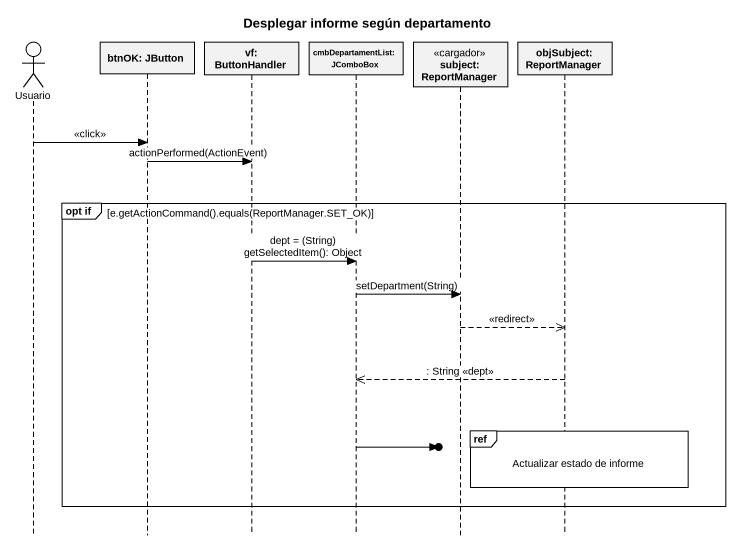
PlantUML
@startuml
title Desplegar informe según departamento
hide footbox
actor Usuario
participant "btnOK: JButton" as btnOK_JButton
participant "vf: ButtonHandler" as vf_ButtonHandler
participant "cmbDepartamentList: JComboBox" as cmbDepartamentList_JComboBox
participant "subject: ReportManager" as subject_ReportManager <<cargador>>
participant "objSubject: ReportManager" as objSubject_ReportManager

Usuario -> btnOK_JButton : <<click>>
btnOK_JButton -> vf_ButtonHandler : actionPerformed(ActionEvent)
group opt if [e.getActionCommand().equals(ReportManager.SET_OK)]
  vf_ButtonHandler -> cmbDepartamentList_JComboBox : dept = (String) getSelectedItem(): Object
  cmbDepartamentList_JComboBox -> subject_ReportManager : setDepartment(String)
  subject_ReportManager -->> objSubject_ReportManager : <<redirect>>
  objSubject_ReportManager -->> cmbDepartamentList_JComboBox : : String <<dept>>
  ref over objSubject_ReportManager : Actualizar estado de informe
  cmbDepartamentList_JComboBox ->o]
end
@enduml
